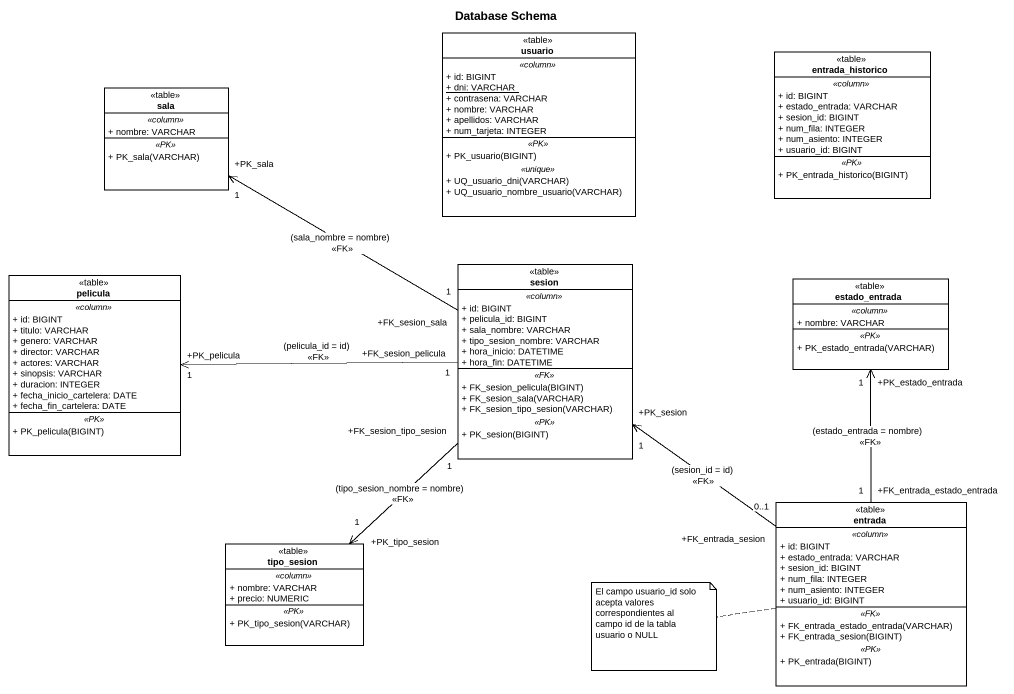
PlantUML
@startuml
title Database Schema
hide circle
hide empty members
skinparam classAttributeIconSize 0
class usuario <<table>> {
  .. <<column>> ..
  + id: BIGINT
  {static} + dni: VARCHAR
  + contrasena: VARCHAR
  + nombre: VARCHAR
  + apellidos: VARCHAR
  + num_tarjeta: INTEGER
  .. <<PK>> ..
  + PK_usuario(BIGINT)
  .. <<unique>> ..
  + UQ_usuario_dni(VARCHAR)
  + UQ_usuario_nombre_usuario(VARCHAR)
}
class entrada_historico <<table>> {
  .. <<column>> ..
  + id: BIGINT
  + estado_entrada: VARCHAR
  + sesion_id: BIGINT
  + num_fila: INTEGER
  + num_asiento: INTEGER
  + usuario_id: BIGINT
  .. <<PK>> ..
  + PK_entrada_historico(BIGINT)
}
class sala <<table>> {
  .. <<column>> ..
  + nombre: VARCHAR
  .. <<PK>> ..
  + PK_sala(VARCHAR)
}
class pelicula <<table>> {
  .. <<column>> ..
  + id: BIGINT
  + titulo: VARCHAR
  + genero: VARCHAR
  + director: VARCHAR
  + actores: VARCHAR
  + sinopsis: VARCHAR
  + duracion: INTEGER
  + fecha_inicio_cartelera: DATE
  + fecha_fin_cartelera: DATE
  .. <<PK>> ..
  + PK_pelicula(BIGINT)
}
class sesion <<table>> {
  .. <<column>> ..
  + id: BIGINT
  + pelicula_id: BIGINT
  + sala_nombre: VARCHAR
  + tipo_sesion_nombre: VARCHAR
  + hora_inicio: DATETIME
  + hora_fin: DATETIME
  .. <<FK>> ..
  + FK_sesion_pelicula(BIGINT)
  + FK_sesion_sala(VARCHAR)
  + FK_sesion_tipo_sesion(VARCHAR)
  .. <<PK>> ..
  + PK_sesion(BIGINT)
}
class estado_entrada <<table>> {
  .. <<column>> ..
  + nombre: VARCHAR
  .. <<PK>> ..
  + PK_estado_entrada(VARCHAR)
}
class entrada <<table>> {
  .. <<column>> ..
  + id: BIGINT
  + estado_entrada: VARCHAR
  + sesion_id: BIGINT
  + num_fila: INTEGER
  + num_asiento: INTEGER
  + usuario_id: BIGINT
  .. <<FK>> ..
  + FK_entrada_estado_entrada(VARCHAR)
  + FK_entrada_sesion(BIGINT)
  .. <<PK>> ..
  + PK_entrada(BIGINT)
}
class tipo_sesion <<table>> {
  .. <<column>> ..
  + nombre: VARCHAR
  + precio: NUMERIC
  .. <<PK>> ..
  + PK_tipo_sesion(VARCHAR)
}
sesion "+FK_sesion_sala\n1" -left-> "+PK_sala\n1" sala : (sala_nombre = nombre)\n<<FK>>
sesion "+FK_sesion_pelicula\n1" -left-> "+PK_pelicula\n1" pelicula : (pelicula_id = id)\n<<FK>>
sesion "+FK_sesion_tipo_sesion\n1" --> "+PK_tipo_sesion\n1" tipo_sesion : (tipo_sesion_nombre = nombre)\n<<FK>>
entrada "+FK_entrada_sesion\n0..1" -up-> "+PK_sesion\n1" sesion : (sesion_id = id)\n<<FK>>
entrada "+FK_entrada_estado_entrada\n1" -up-> "+PK_estado_entrada\n1" estado_entrada : (estado_entrada = nombre)\n<<FK>>
note left of entrada : El campo usuario_id solo acepta valores correspondientes al campo id de la tabla usuario o NULL
@enduml
